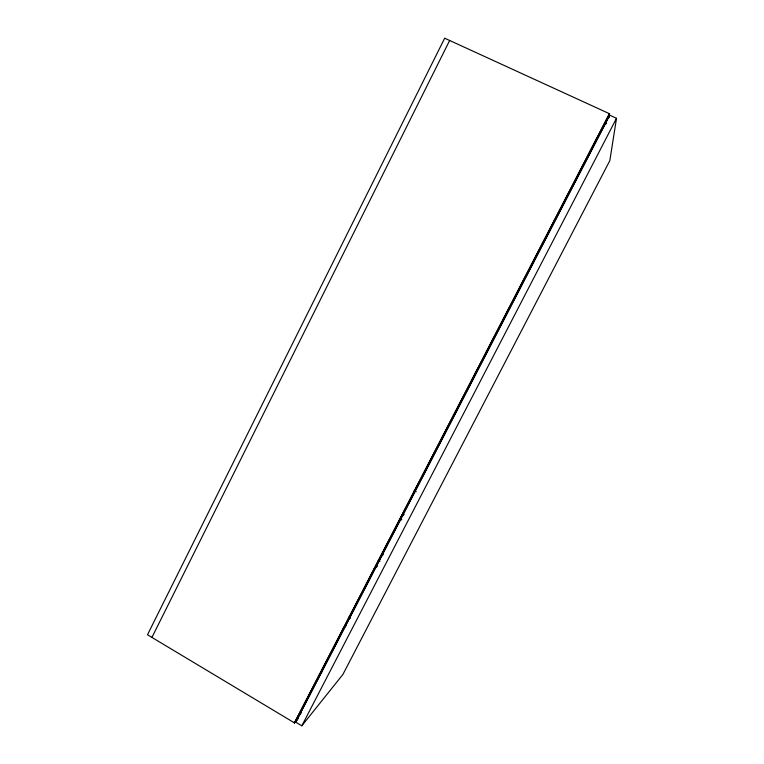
<?xml version="1.0" encoding="UTF-8"?>
<svg xmlns="http://www.w3.org/2000/svg" width="764" height="764" viewBox="0 0 764 764"><rect width="100%" height="100%" fill="white"/><g stroke="black" fill="none" stroke-linecap="round" stroke-linejoin="round"><path stroke-width="1.15" d="M606.043 123.988L606.329 121.638M606.358 122.899L606.473 120.464M609.061 117.627L609.557 113.76L444.677 38.2L147.49 634.75L294.532 722.916L298.285 718.38M616.51 118.305L609.834 160.602L342.874 674.507L301.818 725.8L295.811 722.2L609.777 115.211L616.51 118.305L301.818 725.8M151.931 637.415L449.652 40.482M294.379 722.82L609.385 113.674M294.532 722.916L609.557 113.76M399.371 520.494L401.387 516.607L404.185 514.478M304.091 705.134L296.031 721.111L609.366 115.297L557.147 215.83M305.18 703.014L315.589 682.892M316.688 680.772L326.543 661.71M328.186 658.53L338.051 639.468M339.693 636.288L349.549 617.226M351.192 614.046L361.057 594.984M362.699 591.804L372.555 572.742M374.198 569.562L384.063 550.5M385.705 547.33L395.561 528.258M396.659 526.148L407.069 506.016M408.157 503.906L418.567 483.784M419.665 481.664L430.075 461.542M431.163 459.422L441.573 439.3M442.671 437.18L453.081 417.058M454.169 414.938L464.034 395.876M465.677 392.696L475.533 373.634M477.175 370.454L487.04 351.392M488.683 348.212L498.539 329.15M500.181 325.97L510.046 306.908M511.689 303.738L521.545 284.666M523.187 281.496L533.052 262.434M534.141 260.314L544.551 240.192M545.649 238.072L556.058 217.95M301.341 712.688L298.294 716.336M318.588 676.006L321.739 672.425M343.198 628.676L346.474 625.229M374.016 569.237L377.445 566.086M379.727 557.701L383.261 554.578M401.768 519.434L398.865 521.468M401.549 516.693L403.411 515.28M414.136 490.669L416.218 491.796M378.218 560.184L379.975 561.168M348.737 617.197L350.475 618.2"/></g></svg>
